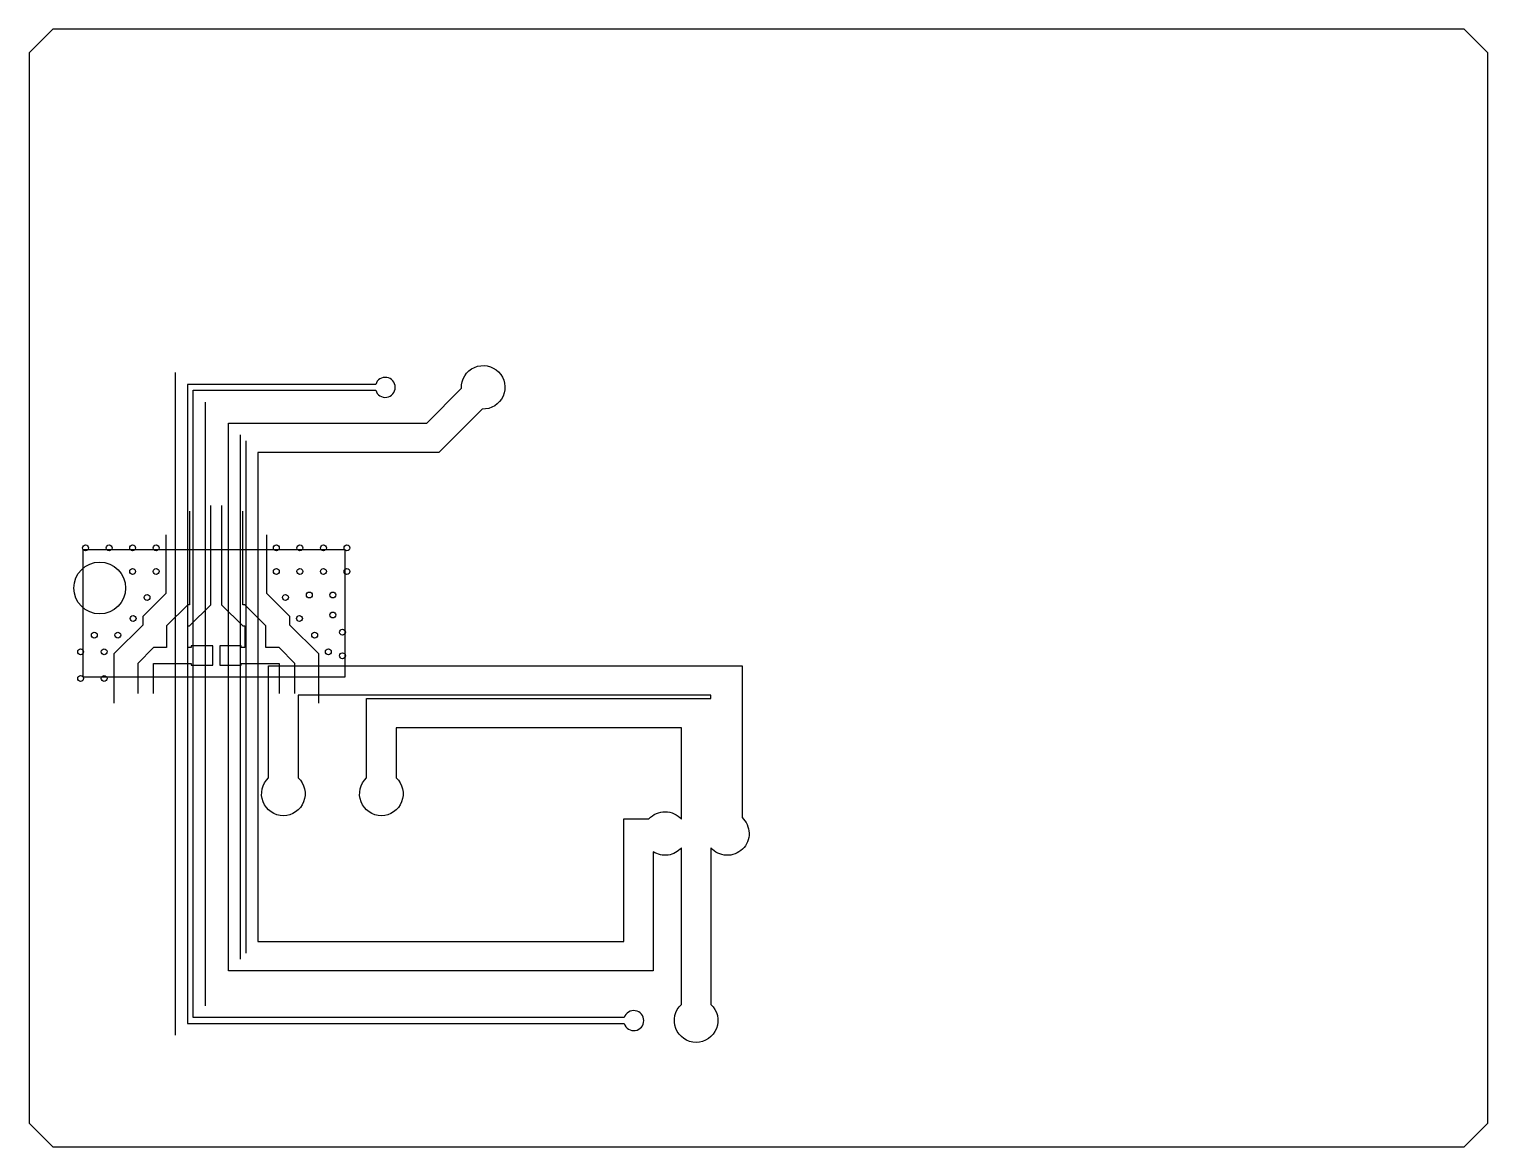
# Model space of a CAD drawing. Header units: metres. Extents: x -31 to 31, y 0 to 47.5.
import ezdxf

# ---------------------------------------------------------------- set-up
doc = ezdxf.new("R2010")
doc.units = ezdxf.units.M
for name, color, linetype in [('BOTTOM', 7, 'Continuous'), ('ClippingPolygon', 7, 'CONTINUOUS'), ('GND1', 7, 'Continuous'), ('GND2', 7, 'Continuous'), ('GND3', 7, 'Continuous'), ('TOP', 7, 'Continuous'), ('VIAS', 7, 'Continuous'), ('WGP_1', 7, 'CONTINUOUS')]:
    doc.layers.add(name, color=color, linetype=linetype)

msp = doc.modelspace()

# ---------------------------------------------------------------- linework, layer by layer
at = {"layer": 'BOTTOM'}
for p, q in [((-24.775874, 4.74), (-24.775874, 32.903141)), ((-23.525874, 31.653141), (-23.525874, 5.99)), ((-22.029143, 30.25953), (-22.029143, 7.979075)), ((-21.779143, 8.229075), (-21.779143, 30.00953))]:
    msp.add_line(p, q, dxfattribs=at)
for points in [[(-0.7, 20.446401), (-0.7, 13.996909, -0.431373), (-0.680619, 12.651375, -0.431373), (-2.025, 12.710331), (-2.025, 6.046909, -0.684031), (-2.65, 4.44, -0.684031), (-3.275, 6.046909), (-3.275, 12.710331, -0.180603), (-3.842599, 12.399525, -0.180603), (-4.475, 12.536781), (-4.475, 7.479075), (-22.529143, 7.479075), (-22.529143, 30.75953), (-14.102608, 30.75953), (-12.624238, 32.2379, -0.684031), (-11.04604, 32.932215, -0.684031), (-11.740354, 31.354016), (-13.584841, 29.50953), (-21.279143, 29.50953), (-21.279143, 8.729075), (-5.725, 8.729075), (-5.725, 13.94), (-4.656909, 13.94, -0.21409), (-3.961393, 14.2399, -0.21409), (-3.275, 13.919669), (-3.275, 17.801401), (-15.405314, 17.801401), (-15.405314, 15.680326, -0.684031), (-16.030314, 14.073417, -0.684031), (-16.655314, 15.680326), (-16.655314, 19.051401), (-2.025, 19.051401), (-2.025, 19.196401), (-19.570686, 19.196401), (-19.570686, 15.680326, -0.684031), (-20.195686, 14.073417, -0.684031), (-20.820686, 15.680326), (-20.820686, 20.446401)], [(-24.275874, 32.403141), (-24.275874, 5.24), (-5.706202, 5.24, 0.86086), (-4.875, 5.365, 0.86086), (-5.706202, 5.49), (-24.025874, 5.49), (-24.025874, 32.153141), (-16.271689, 32.153141, 0.86086), (-15.440487, 32.278141, 0.86086), (-16.271689, 32.403141)]]:
    msp.add_lwpolyline(points, format="xyb", close=True, dxfattribs=at)
msp.add_circle((-28, 23.75), 1.1, dxfattribs=at)
at = {"layer": 'ClippingPolygon'}
msp.add_lwpolyline([(-28.699, 19.959), (-28.699, 25.393), (-17.582, 25.393), (-17.582, 19.959)], close=True, dxfattribs=at)
at = {"layer": 'GND1'}
msp.add_circle((-28, 23.75), 1.1, dxfattribs=at)
at = {"layer": 'GND2'}
msp.add_circle((-28, 23.75), 1.1, dxfattribs=at)
at = {"layer": 'GND3'}
msp.add_lwpolyline([(-31, 1), (-30, 0), (30, 0), (31, 1), (31, 46.5), (30, 47.5), (-30, 47.5), (-31, 46.5)], close=True, dxfattribs=at)
msp.add_circle((-28, 23.75), 1.1, dxfattribs=at)
at = {"layer": 'TOP'}
for p, q in [((-24.17823, 27.010715), (-24.17823, 23.040715)), ((-23.27823, 23.040715), (-23.27823, 27.250715)), ((-22.81823, 27.250715), (-22.81823, 23.040715)), ((-21.91823, 23.040715), (-21.91823, 27.010715)), ((-25.17823, 23.534929), (-25.17823, 26.010715)), ((-20.91823, 26.010715), (-20.91823, 23.534929)), ((-26.15823, 22.554929), (-25.17823, 23.534929)), ((-24.258229, 23.040715), (-25.15823, 22.140715)), ((-24.17823, 23.040715), (-24.258229, 23.040715)), ((-24.17823, 22.140715), (-23.27823, 23.040715)), ((-22.81823, 23.040715), (-21.91823, 22.140715)), ((-21.83823, 23.040715), (-21.91823, 23.040715)), ((-20.93823, 22.140715), (-21.83823, 23.040715)), ((-20.91823, 23.534929), (-19.938229, 22.554929)), ((-26.15823, 22.189929), (-26.15823, 22.554929)), ((-19.938229, 22.554929), (-19.938229, 22.189929)), ((-27.38823, 20.959929), (-26.15823, 22.189929)), ((-25.15823, 22.140715), (-25.15823, 21.215715)), ((-24.258229, 21.215715), (-24.258229, 22.140715)), ((-24.258229, 22.140715), (-24.17823, 22.140715)), ((-21.91823, 22.140715), (-21.83823, 22.140715)), ((-21.83823, 22.140715), (-21.83823, 21.215715)), ((-20.93823, 21.215715), (-20.93823, 22.140715)), ((-19.938229, 22.189929), (-18.708229, 20.959929)), ((-25.71823, 21.215715), (-26.38823, 20.545715)), ((-25.15823, 21.215715), (-25.71823, 21.215715)), ((-24.10823, 21.215715), (-24.258229, 21.215715)), ((-23.19823, 21.285715), (-24.10823, 21.285715)), ((-24.10823, 21.285715), (-24.10823, 21.215715)), ((-23.19823, 20.475715), (-23.19823, 21.285715)), ((-21.988229, 21.285715), (-22.898229, 21.285715)), ((-22.898229, 21.285715), (-22.898229, 20.475715)), ((-21.988229, 21.215715), (-21.988229, 21.285715)), ((-21.83823, 21.215715), (-21.988229, 21.215715)), ((-20.37823, 21.215715), (-20.93823, 21.215715)), ((-19.708229, 20.545715), (-20.37823, 21.215715)), ((-27.38823, 18.851502), (-27.38823, 20.959929)), ((-26.38823, 20.545715), (-26.38823, 19.265715)), ((-25.71823, 19.265715), (-25.71823, 20.545715)), ((-25.71823, 20.545715), (-24.10823, 20.545715)), ((-24.10823, 20.545715), (-24.10823, 20.475715)), ((-24.10823, 20.475715), (-23.19823, 20.475715)), ((-22.898229, 20.475715), (-21.988229, 20.475715)), ((-21.988229, 20.475715), (-21.988229, 20.545715)), ((-21.988229, 20.545715), (-20.37823, 20.545715)), ((-20.37823, 20.545715), (-20.37823, 19.265715)), ((-19.708229, 19.265715), (-19.708229, 20.545715)), ((-18.708229, 20.959929), (-18.708229, 18.851502))]:
    msp.add_line(p, q, dxfattribs=at)
msp.add_circle((-28, 23.75), 1.1, dxfattribs=at)
at = {"layer": 'VIAS'}
for centre in [(-28.60323, 25.454244), (-27.60323, 25.454244), (-26.60323, 25.454244), (-25.60323, 25.454244), (-20.493229, 25.454244), (-19.493229, 25.454244), (-18.493229, 25.454244), (-17.493229, 25.454244), (-26.60323, 24.454244), (-25.60323, 24.454244), (-20.493229, 24.454244), (-19.493229, 24.454244), (-18.493229, 24.454244), (-17.493229, 24.454244), (-19.093229, 23.454244), (-18.09323, 23.454244), (-25.989667, 23.34734), (-20.106792, 23.34734), (-26.58323, 22.454244), (-19.513229, 22.454244), (-18.09323, 22.604244), (-28.231239, 21.747137), (-27.231239, 21.747137), (-18.86522, 21.747137), (-17.685547, 21.870825), (-28.81323, 21.04003), (-27.81323, 21.04003), (-18.283229, 21.04003), (-17.685547, 20.870825), (-28.81323, 19.905715), (-27.81323, 19.905715)]:
    msp.add_circle(centre, 0.125, dxfattribs=at)
at = {"layer": 'WGP_1'}
msp.add_lwpolyline([(-28.699, 25.393), (-17.582, 25.393)], dxfattribs=at)

doc.saveas('drawing.dxf')
